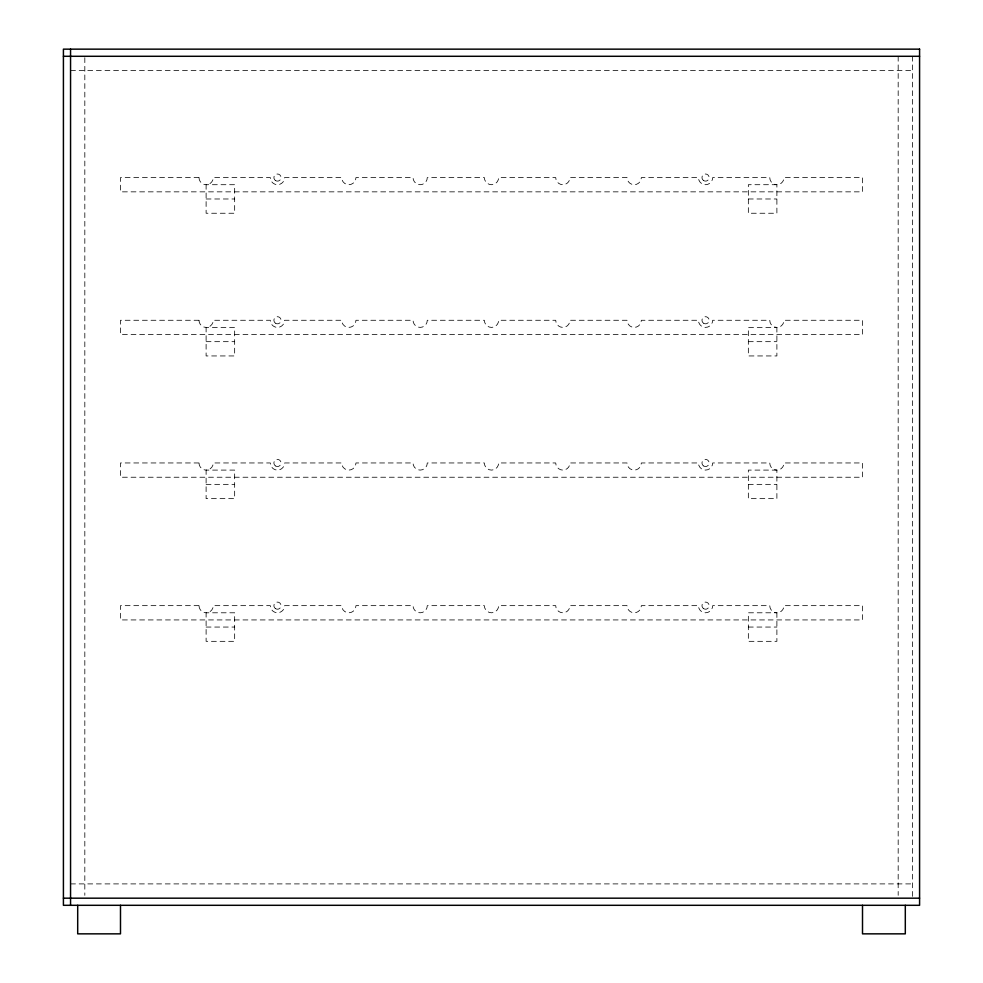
<?xml version="1.0" encoding="UTF-8"?>
<svg xmlns="http://www.w3.org/2000/svg" width="983" height="983" viewBox="0 0 983 983"><rect width="100%" height="100%" fill="white"/><g stroke="black" fill="none" stroke-linecap="round" stroke-linejoin="round"><path stroke-width="0.74" stroke-dasharray="4.92 3.69" d="M70.555 70.555L912.445 70.555M206.111 198.984L234.654 198.984M748.346 198.984L776.889 198.984M206.111 341.666L234.654 341.666M748.346 341.666L776.889 341.666M206.111 484.361L234.654 484.361M748.346 484.361L776.889 484.361M206.111 627.056L234.654 627.056M748.346 627.056L776.889 627.056M70.555 883.901L912.445 883.901M912.445 56.289L912.445 898.179M898.179 56.289L898.179 895.329M84.821 57.714L84.821 895.329M198.984 177.579L120.491 177.579L120.491 191.845L862.509 191.845L862.509 177.579L784.016 177.579A7.139 7.139 0 0 1 776.889 184.706L748.346 184.706L748.346 213.25L776.889 213.25L776.889 184.706A7.139 7.139 0 0 1 769.75 177.579L712.675 177.579A7.139 7.139 0 0 1 705.536 184.706A7.139 7.139 0 0 1 698.409 177.579L641.334 177.579A7.139 7.139 0 0 1 634.195 184.706A7.139 7.139 0 0 1 627.056 177.579L569.98 177.579A7.139 7.139 0 0 1 562.841 184.706A7.139 7.139 0 0 1 555.714 177.579L498.639 177.579A7.139 7.139 0 0 1 491.5 184.706A7.139 7.139 0 0 1 484.361 177.579L427.286 177.579A7.139 7.139 0 0 1 420.159 184.706A7.139 7.139 0 0 1 413.02 177.579L355.944 177.579A7.139 7.139 0 0 1 348.805 184.706A7.139 7.139 0 0 1 341.666 177.579L284.591 177.579A7.139 7.139 0 0 1 277.464 184.706A7.139 7.139 0 0 1 270.325 177.579L213.25 177.579A7.139 7.139 0 0 1 206.111 184.706L206.111 213.25L234.654 213.25L234.654 184.706L206.111 184.706A7.139 7.139 0 0 1 198.984 177.579M198.984 320.274L120.491 320.274L120.491 334.539L862.509 334.539L862.509 320.274L784.016 320.274A7.139 7.139 0 0 1 776.889 327.4L776.889 355.944L748.346 355.944L748.346 327.4L776.889 327.4A7.139 7.139 0 0 1 769.75 320.274L712.675 320.274A7.139 7.139 0 0 1 705.536 327.4A7.139 7.139 0 0 1 698.409 320.274L641.334 320.274A7.139 7.139 0 0 1 634.195 327.4A7.139 7.139 0 0 1 627.056 320.274L569.98 320.274A7.139 7.139 0 0 1 562.841 327.4A7.139 7.139 0 0 1 555.714 320.274L498.639 320.274A7.139 7.139 0 0 1 491.5 327.4A7.139 7.139 0 0 1 484.361 320.274L427.286 320.274A7.139 7.139 0 0 1 420.159 327.4A7.139 7.139 0 0 1 413.02 320.274L355.944 320.274A7.139 7.139 0 0 1 348.805 327.4A7.139 7.139 0 0 1 341.666 320.274L284.591 320.274A7.139 7.139 0 0 1 277.464 327.4A7.139 7.139 0 0 1 270.325 320.274L213.25 320.274A7.139 7.139 0 0 1 206.111 327.4L206.111 355.944L234.654 355.944L234.654 327.4L206.111 327.4A7.139 7.139 0 0 1 198.984 320.274M198.984 462.956L120.491 462.956L120.491 477.234L862.509 477.234L862.509 462.956L784.016 462.956A7.139 7.139 0 0 1 776.889 470.095L748.346 470.095L748.346 498.639L776.889 498.639L776.889 470.095A7.139 7.139 0 0 1 769.75 462.956L712.675 462.956A7.139 7.139 0 0 1 705.536 470.095A7.139 7.139 0 0 1 698.409 462.956L641.334 462.956A7.139 7.139 0 0 1 634.195 470.095A7.139 7.139 0 0 1 627.056 462.956L569.98 462.956A7.139 7.139 0 0 1 562.841 470.095A7.139 7.139 0 0 1 555.714 462.956L498.639 462.956A7.139 7.139 0 0 1 491.5 470.095A7.139 7.139 0 0 1 484.361 462.956L427.286 462.956A7.139 7.139 0 0 1 420.159 470.095A7.139 7.139 0 0 1 413.02 462.956L355.944 462.956A7.139 7.139 0 0 1 348.805 470.095A7.139 7.139 0 0 1 341.666 462.956L284.591 462.956A7.139 7.139 0 0 1 277.464 470.095A7.139 7.139 0 0 1 270.325 462.956L213.25 462.956A7.139 7.139 0 0 1 206.111 470.095L206.111 498.639L234.654 498.639L234.654 470.095L206.111 470.095A7.139 7.139 0 0 1 198.984 462.956M198.984 605.651L120.491 605.651L120.491 619.929L862.509 619.929L862.509 605.651L784.016 605.651A7.139 7.139 0 0 1 776.889 612.79L776.889 641.334L748.346 641.334L748.346 612.79L776.889 612.79A7.139 7.139 0 0 1 769.75 605.651L712.675 605.651A7.139 7.139 0 0 1 705.536 612.79A7.139 7.139 0 0 1 698.409 605.651L641.334 605.651A7.139 7.139 0 0 1 634.195 612.79A7.139 7.139 0 0 1 627.056 605.651L569.98 605.651A7.139 7.139 0 0 1 562.841 612.79A7.139 7.139 0 0 1 555.714 605.651L498.639 605.651A7.139 7.139 0 0 1 491.5 612.79A7.139 7.139 0 0 1 484.361 605.651L427.286 605.651A7.139 7.139 0 0 1 420.159 612.79A7.139 7.139 0 0 1 413.02 605.651L355.944 605.651A7.139 7.139 0 0 1 348.805 612.79A7.139 7.139 0 0 1 341.666 605.651L284.591 605.651A7.139 7.139 0 0 1 277.464 612.79A7.139 7.139 0 0 1 270.325 605.651L213.25 605.651A7.139 7.139 0 0 1 206.111 612.79L206.111 641.334L234.654 641.334L234.654 612.79L206.111 612.79A7.139 7.139 0 0 1 198.984 605.651M703.754 323.358A3.563 3.563 0 0 0 709.112 320.274A3.563 3.563 0 0 0 703.754 317.177A3.563 3.563 0 0 0 703.754 323.358M703.545 180.528A3.563 3.563 0 0 0 709.099 177.825A3.563 3.563 0 0 0 703.975 174.36A3.563 3.563 0 0 0 703.545 180.528M703.754 466.053A3.563 3.563 0 0 0 709.112 462.956A3.563 3.563 0 0 0 703.754 459.872A3.563 3.563 0 0 0 703.754 466.053M703.754 608.747A3.563 3.563 0 0 0 709.112 605.651A3.563 3.563 0 0 0 703.754 602.567A3.563 3.563 0 0 0 703.754 608.747M275.67 608.747A3.563 3.563 0 0 0 281.027 605.651A3.563 3.563 0 0 0 275.67 602.567A3.563 3.563 0 0 0 275.67 608.747M275.67 466.053A3.563 3.563 0 0 0 281.027 462.956A3.563 3.563 0 0 0 275.67 459.872A3.563 3.563 0 0 0 275.67 466.053M275.461 323.223A3.563 3.563 0 0 0 281.015 320.519A3.563 3.563 0 0 0 275.904 317.054A3.563 3.563 0 0 0 275.461 323.223M275.67 180.663A3.563 3.563 0 0 0 281.027 177.579A3.563 3.563 0 0 0 275.67 174.482A3.563 3.563 0 0 0 275.67 180.663"/><path stroke-width="1.47" d="M63.416 56.289L919.584 56.289M63.416 898.179L919.584 898.179M905.306 905.306L905.306 933.85L862.509 933.85L862.509 905.306M120.491 905.306L120.491 933.85L77.694 933.85L77.694 905.306M70.555 49.15L70.555 905.306M919.584 49.15L63.416 49.15L63.416 905.306L919.584 905.306L919.584 49.15"/></g></svg>
